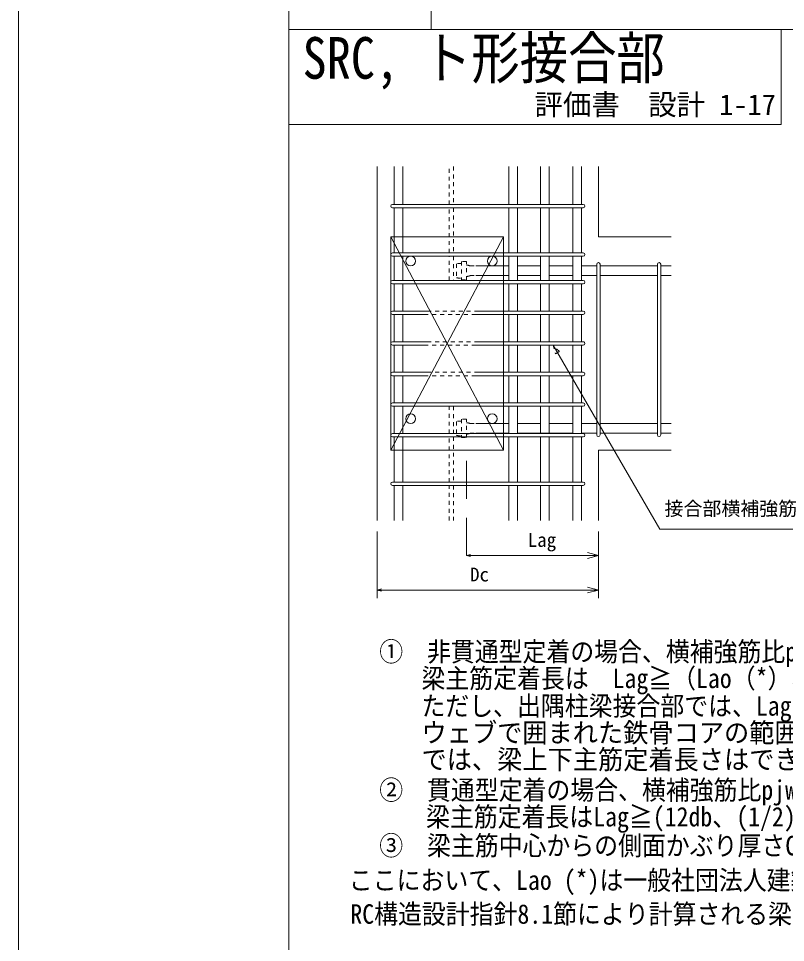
# Model space of a CAD drawing. Units: millimetres, scale not verified. Extents: x -210 to 382, y -132 to 268.
# Drawn here: x -210.3 to -129.4, y -29.8 to 67.8 of the extents above; entities that cross this region are included whole.
import ezdxf
from ezdxf.enums import TextEntityAlignment as Align

# ---------------------------------------------------------------- set-up
doc = ezdxf.new("R2010")
doc.units = ezdxf.units.MM
doc.header["$LTSCALE"] = 2
doc.linetypes.add('DASHED2', pattern=[3, 2, -1])
doc.linetypes.add('USER2', pattern=[0.41664, 0.20828, -0.20836])
for name, color, linetype, lineweight in [('0-3_Defpoints', 7, 'Continuous', 18), ('0-4_寸法', 4, 'Continuous', 18), ('0-5_鉄骨', 4, 'USER2', 18), ('0-6_外枠', 4, 'Continuous', 18), ('0-7_文字', 7, 'Continuous', 20), ('0-8_タイトル', 7, 'Continuous', 18), ('0-9_内枠', 7, 'Continuous', 18), ('0-D_主筋', 4, 'Continuous', 18), ('0-F_躯体__破線__', 7, 'Continuous', 18), ('1-0_せん断筋', 5, 'Continuous', 18), ('1-1_躯体', 7, 'Continuous', 18), ('1-4_本文文字', 5, 'USER2', 18)]:
    doc.layers.add(name, color=color, linetype=linetype, lineweight=lineweight)
doc.styles.add('ＭＳ ゴシック', font='')
doc.styles.get('ＭＳ ゴシック').set_extended_font_data('MS Gothic')

msp = doc.modelspace()

# ---------------------------------------------------------------- linework, layer by layer
at = {"layer": '0-3_Defpoints', "color": 4}
msp.add_line((-210.346, 267.826), (-210.346, -132.174), dxfattribs=at)
at = {"layer": '0-4_寸法'}
for p, q in [((-153.934, 33.314), (-142.654, 13.893)), ((-142.654, 13.893), (-125.783, 13.893)), ((-172.488, 13.652), (-172.488, 6.595)), ((-149.141, 13.652), (-149.141, 6.595)), ((-163.081, 11.105), (-149.141, 11.105)), ((-172.488, 7.456), (-149.141, 7.456)), ((-150.293, 7.765), (-149.141, 7.456)), ((-149.141, 7.456), (-149.58, 7.339))]:
    msp.add_line(p, q, dxfattribs=at)
at = {"layer": '0-4_寸法', "linetype": 'DASHED2'}
for p, q in [((-163.081, 11.092), (-163.081, 22.771)), ((-149.141, 11.105), (-149.141, 13.652))]:
    msp.add_line(p, q, dxfattribs=at)
at = {"layer": '0-4_寸法'}
for points in [[(-162.642, 10.987), (-163.081, 11.105), (-162.642, 11.222)], [(-150.293, 11.413), (-149.141, 11.105), (-150.293, 10.796)], [(-149.58, 11.222), (-149.141, 11.105), (-149.58, 10.987)], [(-172.05, 7.339), (-172.488, 7.456), (-172.05, 7.574)], [(-149.58, 7.574), (-149.141, 7.456), (-150.293, 7.148)]]:
    msp.add_lwpolyline(points, dxfattribs=at)
at = {"layer": '0-5_鉄骨'}
for p, q in [((-164.885, 48.173), (-164.885, 52.166)), ((-164.424, 52.166), (-164.424, 48.173)), ((-164.885, 43.053), (-164.885, 47.814)), ((-164.424, 47.814), (-164.424, 43.053)), ((-164.885, 40.134), (-164.885, 42.694)), ((-164.424, 42.694), (-164.424, 40.134)), ((-164.885, 23.981), (-164.885, 26.853)), ((-164.424, 26.853), (-164.424, 23.981)), ((-164.885, 18.861), (-164.885, 23.622)), ((-164.424, 23.622), (-164.424, 18.861)), ((-164.885, 14.79), (-164.885, 18.502)), ((-164.424, 18.502), (-164.424, 14.79))]:
    msp.add_line(p, q, dxfattribs=at)
at = {"layer": '0-6_外枠'}
msp.add_lwpolyline([(-181.804, 257.826), (-181.804, -114.753), (372.196, -114.753)], dxfattribs=at)
at = {"layer": '0-9_内枠'}
for p, q in [((-166.804, 159.917), (-166.804, 66.644)), ((-181.804, 66.644), (18.876, 66.644)), ((-129.843, 66.644), (-129.843, 56.595)), ((-181.804, 56.595), (-129.843, 56.595))]:
    msp.add_line(p, q, dxfattribs=at)
at = {"layer": '0-D_主筋'}
for p, q in [((-170.696, 52.166), (-170.696, 48.173)), ((-169.775, 52.166), (-169.775, 48.173)), ((-158.6, 52.166), (-158.6, 48.173)), ((-157.679, 52.166), (-157.679, 48.173)), ((-155.272, 52.166), (-155.272, 48.173)), ((-154.351, 52.166), (-154.351, 48.173)), ((-151.855, 52.166), (-151.855, 48.173)), ((-150.933, 52.166), (-150.933, 48.173)), ((-150.933, 52.166), (-150.933, 48.173)), ((-170.696, 47.814), (-170.696, 43.053)), ((-169.775, 47.814), (-169.775, 43.053)), ((-158.6, 47.814), (-158.6, 43.053)), ((-157.679, 47.814), (-157.679, 43.053)), ((-155.272, 47.814), (-155.272, 43.053)), ((-154.351, 47.814), (-154.351, 43.053)), ((-151.855, 47.814), (-151.855, 43.053)), ((-150.933, 47.814), (-150.933, 43.053)), ((-150.933, 47.666), (-150.933, 43.053)), ((-170.696, 42.694), (-170.696, 40.134)), ((-169.775, 42.694), (-169.775, 40.134)), ((-158.6, 42.694), (-158.6, 40.134)), ((-157.679, 42.694), (-157.679, 40.134)), ((-155.272, 42.694), (-155.272, 40.134)), ((-154.351, 42.694), (-154.351, 40.134)), ((-151.855, 42.694), (-151.855, 40.134)), ((-150.933, 42.694), (-150.933, 40.134)), ((-150.933, 42.546), (-150.933, 40.134)), ((-162.095, 41.67), (-158.6, 41.67)), ((-157.679, 41.67), (-155.272, 41.67)), ((-154.351, 41.67), (-151.855, 41.67)), ((-150.933, 41.67), (-149.32, 41.67)), ((-148.962, 41.67), (-142.92, 41.67)), ((-142.562, 41.67), (-141.461, 41.67)), ((-162.095, 40.646), (-158.6, 40.646)), ((-157.679, 40.646), (-155.272, 40.646)), ((-154.351, 40.646), (-151.855, 40.646)), ((-150.933, 40.646), (-149.32, 40.646)), ((-148.962, 40.646), (-142.92, 40.646)), ((-142.562, 40.646), (-141.461, 40.646)), ((-170.696, 39.776), (-170.696, 36.904)), ((-169.775, 39.776), (-169.775, 36.904)), ((-158.6, 39.776), (-158.6, 36.904)), ((-157.679, 39.776), (-157.679, 36.904)), ((-155.272, 39.776), (-155.272, 36.904)), ((-154.351, 39.776), (-154.351, 36.904)), ((-151.855, 39.776), (-151.855, 36.904)), ((-150.933, 39.776), (-150.933, 36.904)), ((-150.933, 39.315), (-150.933, 36.904)), ((-150.933, 39.315), (-150.933, 36.904)), ((-170.696, 36.545), (-170.696, 33.673)), ((-169.775, 36.545), (-169.775, 33.673)), ((-158.6, 36.545), (-158.6, 33.673)), ((-157.679, 36.545), (-157.679, 33.673)), ((-155.272, 36.545), (-155.272, 33.673)), ((-154.351, 36.545), (-154.351, 33.673)), ((-151.855, 36.545), (-151.855, 33.673)), ((-150.933, 36.545), (-150.933, 33.673)), ((-150.933, 36.545), (-150.933, 33.673)), ((-170.696, 33.314), (-170.696, 30.442)), ((-169.775, 33.314), (-169.775, 30.442)), ((-158.6, 33.314), (-158.6, 30.442)), ((-157.679, 33.314), (-157.679, 30.442)), ((-155.272, 33.314), (-155.272, 30.442)), ((-154.351, 33.314), (-154.351, 30.442)), ((-151.855, 33.314), (-151.855, 30.442)), ((-150.933, 33.314), (-150.933, 30.442)), ((-150.933, 33.314), (-150.933, 30.442)), ((-170.696, 30.084), (-170.696, 27.211)), ((-169.775, 30.084), (-169.775, 27.211)), ((-158.6, 30.084), (-158.6, 27.211)), ((-157.679, 30.084), (-157.679, 27.211)), ((-155.272, 30.084), (-155.272, 27.211)), ((-154.351, 30.084), (-154.351, 27.211)), ((-151.855, 30.084), (-151.855, 27.211)), ((-150.933, 30.084), (-150.933, 27.211)), ((-150.933, 30.084), (-150.933, 27.672)), ((-170.696, 26.853), (-170.696, 23.981)), ((-169.775, 26.853), (-169.775, 23.981)), ((-158.6, 26.853), (-158.6, 23.981)), ((-157.679, 26.853), (-157.679, 23.981)), ((-155.272, 26.853), (-155.272, 23.981)), ((-154.351, 26.853), (-154.351, 23.981)), ((-151.855, 26.853), (-151.855, 23.981)), ((-150.933, 26.853), (-150.933, 23.981)), ((-162.095, 25.03), (-158.6, 25.03)), ((-157.679, 25.03), (-155.272, 25.03)), ((-154.351, 25.03), (-151.855, 25.03)), ((-150.933, 25.03), (-149.32, 25.03)), ((-148.962, 25.03), (-142.92, 25.03)), ((-142.562, 25.03), (-141.461, 25.03)), ((-170.696, 23.622), (-170.696, 18.861)), ((-169.775, 23.622), (-169.775, 18.861)), ((-162.095, 24.006), (-158.6, 24.006)), ((-158.6, 23.622), (-158.6, 18.861)), ((-157.679, 24.006), (-151.855, 24.006)), ((-157.679, 23.622), (-157.679, 18.861)), ((-155.669, 24.006), (-155.144, 24.006)), ((-155.272, 23.622), (-155.272, 18.861)), ((-154.351, 23.622), (-154.351, 18.861)), ((-151.855, 23.622), (-151.855, 18.861)), ((-150.933, 24.006), (-149.32, 24.006)), ((-150.933, 23.622), (-150.933, 18.861)), ((-148.962, 24.006), (-142.92, 24.006)), ((-142.562, 24.006), (-141.461, 24.006)), ((-170.696, 18.502), (-170.696, 14.79)), ((-169.775, 18.502), (-169.775, 14.79)), ((-158.6, 18.502), (-158.6, 14.79)), ((-157.679, 18.502), (-157.679, 14.79)), ((-155.272, 18.502), (-155.272, 14.79)), ((-154.351, 18.502), (-154.351, 14.79)), ((-151.855, 18.502), (-151.855, 14.79)), ((-150.933, 18.502), (-150.933, 14.79))]:
    msp.add_line(p, q, dxfattribs=at)
at = {"layer": '0-D_主筋', "linetype": 'USER2'}
for p, q in [((-163.597, 42.126), (-163.597, 40.191)), ((-163.081, 42.126), (-163.597, 42.126)), ((-163.081, 40.191), (-163.081, 42.126)), ((-164.114, 41.888), (-164.114, 40.428)), ((-162.669, 41.67), (-162.095, 41.67)), ((-163.597, 40.191), (-163.081, 40.191)), ((-162.669, 40.646), (-162.095, 40.646)), ((-163.597, 25.486), (-163.597, 23.551)), ((-163.081, 25.486), (-163.597, 25.486)), ((-163.081, 23.551), (-163.081, 25.486)), ((-164.114, 25.248), (-164.114, 23.788)), ((-162.669, 25.03), (-162.095, 25.03)), ((-163.597, 23.551), (-163.081, 23.551)), ((-162.669, 24.006), (-162.095, 24.006))]:
    msp.add_line(p, q, dxfattribs=at)
at = {"layer": '0-D_主筋'}
for centre in [(-168.956, 42.182), (-160.354, 42.182), (-168.956, 25.542), (-160.354, 25.542)]:
    msp.add_circle(centre, 0.512, dxfattribs=at)
at = {"layer": '0-D_主筋', "linetype": 'USER2'}
for centre, radius, start, end in [((-163.776, 40.769), 1.169, 81.2128, 106.80177), ((-163.175, 40.339), 1.424, 69.19004, 86.19848), ((-163.776, 41.548), 1.169, 253.19823, 278.7872), ((-163.175, 41.977), 1.424, 273.80152, 290.80996), ((-163.776, 24.129), 1.169, 81.2128, 106.80177), ((-163.175, 23.699), 1.424, 69.19004, 86.19848), ((-163.776, 24.908), 1.169, 253.19823, 278.7872), ((-163.175, 25.337), 1.424, 273.80152, 290.80996)]:
    msp.add_arc(centre, radius, start, end, dxfattribs=at)
at = {"layer": '0-F_躯体__破線__'}
for p, q in [((-171.055, 22.214), (-171.055, 44.742)), ((-171.055, 22.214), (-159.176, 44.742)), ((-159.176, 44.742), (-171.055, 44.742)), ((-159.162, 22.214), (-171.041, 44.742)), ((-159.176, 44.742), (-159.176, 22.214)), ((-159.176, 22.214), (-171.055, 22.214))]:
    msp.add_line(p, q, dxfattribs=at)
at = {"layer": '1-0_せん断筋'}
for p, q in [((-150.754, 48.173), (-170.876, 48.173)), ((-170.876, 47.814), (-150.754, 47.814)), ((-150.754, 43.053), (-170.876, 43.053)), ((-170.876, 42.694), (-150.754, 42.694)), ((-149.32, 41.849), (-149.32, 23.827)), ((-148.962, 41.849), (-148.962, 23.827)), ((-148.962, 41.67), (-148.962, 23.827)), ((-142.92, 41.849), (-142.92, 23.827)), ((-142.562, 41.849), (-142.562, 23.827)), ((-142.562, 41.67), (-142.562, 23.827)), ((-150.754, 40.134), (-170.876, 40.134)), ((-150.754, 39.776), (-170.876, 39.776)), ((-155.272, 39.776), (-155.272, 36.904)), ((-149.32, 39.315), (-149.32, 27.672)), ((-167.215, 36.904), (-170.876, 36.904)), ((-170.876, 36.545), (-167.215, 36.545)), ((-150.754, 36.904), (-162.095, 36.904)), ((-162.095, 36.545), (-150.754, 36.545)), ((-155.272, 36.545), (-155.272, 33.673)), ((-155.272, 33.673), (-155.272, 36.545)), ((-150.754, 36.904), (-150.933, 36.904)), ((-150.754, 36.904), (-150.933, 36.904)), ((-150.933, 36.545), (-150.754, 36.545)), ((-150.933, 36.545), (-150.754, 36.545)), ((-167.215, 33.673), (-170.876, 33.673)), ((-170.876, 33.314), (-167.215, 33.314)), ((-150.754, 33.673), (-162.095, 33.673)), ((-162.095, 33.314), (-150.754, 33.314)), ((-155.272, 33.314), (-155.272, 30.442)), ((-155.272, 30.442), (-155.272, 33.314)), ((-150.754, 33.673), (-150.933, 33.673)), ((-150.933, 33.314), (-150.754, 33.314)), ((-167.215, 30.442), (-170.876, 30.442)), ((-150.754, 30.442), (-162.095, 30.442)), ((-150.754, 30.442), (-150.933, 30.442)), ((-170.876, 30.084), (-167.215, 30.084)), ((-162.095, 30.084), (-150.754, 30.084)), ((-155.272, 30.084), (-155.272, 27.211)), ((-155.272, 27.211), (-155.272, 30.084)), ((-150.933, 30.084), (-150.754, 30.084)), ((-170.876, 27.211), (-150.754, 27.211)), ((-170.876, 26.853), (-150.754, 26.853)), ((-150.754, 23.981), (-170.876, 23.981)), ((-170.876, 23.622), (-150.754, 23.622)), ((-150.754, 18.861), (-170.876, 18.861)), ((-170.876, 18.502), (-150.754, 18.502))]:
    msp.add_line(p, q, dxfattribs=at)
at = {"layer": '1-0_せん断筋', "linetype": 'USER2'}
for p, q in [((-167.215, 36.904), (-162.095, 36.904)), ((-162.095, 36.545), (-167.215, 36.545)), ((-167.215, 33.673), (-162.095, 33.673)), ((-162.095, 33.314), (-167.215, 33.314)), ((-167.215, 30.442), (-162.095, 30.442)), ((-162.095, 30.084), (-167.215, 30.084))]:
    msp.add_line(p, q, dxfattribs=at)
at = {"layer": '1-0_せん断筋'}
for centre, start, end in [((-170.876, 47.993), 90, 270), ((-150.754, 47.993), 270, 90), ((-170.876, 42.873), 90, 270), ((-150.754, 42.873), 270, 90), ((-149.141, 41.849), 0, 180), ((-142.741, 41.849), 0, 180), ((-170.876, 39.955), 90, 270), ((-170.876, 39.955), 90, 270), ((-150.754, 39.955), 270, 90), ((-170.876, 36.724), 90, 270), ((-170.876, 36.724), 90, 270), ((-150.754, 36.724), 270, 90), ((-150.754, 36.724), 270, 90), ((-150.754, 36.724), 270, 90), ((-170.876, 33.494), 90, 270), ((-170.876, 33.494), 90, 270), ((-150.754, 33.494), 270, 90), ((-150.754, 33.494), 269.99897, 90.00167), ((-170.876, 30.263), 90, 270), ((-170.876, 30.263), 90, 270), ((-150.754, 30.263), 270, 90), ((-150.754, 30.263), 270, 90), ((-170.876, 27.032), 90, 270), ((-170.876, 27.032), 90, 270), ((-150.754, 27.032), 270, 90), ((-170.876, 23.801), 90, 270), ((-170.876, 23.801), 90, 270), ((-150.754, 23.801), 270, 90), ((-149.141, 23.827), 180, 0), ((-142.741, 23.827), 180, 0), ((-170.876, 18.681), 90, 270), ((-150.754, 18.681), 270, 90)]:
    msp.add_arc(centre, 0.179, start, end, dxfattribs=at)
at = {"layer": '1-1_躯体'}
for p, q in [((-172.488, 52.166), (-172.488, 14.79)), ((-149.141, 52.166), (-149.141, 44.742)), ((-149.141, 44.742), (-141.461, 44.742)), ((-149.141, 22.214), (-149.141, 14.79)), ((-149.141, 22.214), (-141.461, 22.214))]:
    msp.add_line(p, q, dxfattribs=at)
at = {"layer": '1-4_本文文字'}
for p, q in [((-153.934, 33.314), (-153.688, 32.393)), ((-153.26, 32.64), (-153.934, 33.314)), ((-153.688, 32.393), (-153.26, 32.64))]:
    msp.add_line(p, q, dxfattribs=at)

# ---------------------------------------------------------------- texts
at = {"layer": '0-4_寸法', "color": 7, "style": 'ＭＳ ゴシック'}
for s, p in [('Lag', (-156.598, 11.574)), ('Dc', (-162.689, 7.926))]:
    msp.add_text(s, height=1.466, dxfattribs=at).set_placement(p, align=Align.BOTTOM_LEFT)
at = {"layer": '0-7_文字', "style": 'ＭＳ ゴシック'}
for s, height, p in [('評価書\u3000設計 1-17', 2.199, (-155.892, 56.938)), ('接合部横補強筋', 1.466, (-142.167, 14.88))]:
    msp.add_text(s, height=height, dxfattribs=at).set_placement(p, align=Align.BOTTOM_LEFT)
for s, width, p in [('①\u3000非貫通型定着の場合、横補強筋比pjwh≧0.2%とする。', 0.9, (-172.273, -0.688)), ('梁主筋定着長は\u3000Lag≧（Lao（*）、12db、(1/2)Dc）とする。', 0.9, (-167.814, -3.508)), ('ただし、出隅柱梁接合部では、Lag≧(2/3)Dcかつ鉄骨フランジと', 0.9, (-167.814, -6.42)), ('ウェブで囲まれた鉄骨コアの範囲に定着金物を配置し、出隅側', 0.95, (-167.814, -9.244)), ('では、梁上下主筋定着長さはできるだけ長くする。', 0.95, (-167.814, -12.069)), ('②\u3000貫通型定着の場合、横補強筋比pjwh≧0.1%とする。', 0.9, (-172.273, -15.295)), ('梁主筋定着長はLag≧(12db、(1/2)Dc)とする。', 0.9, (-167.337, -18.115)), ('③\u3000梁主筋中心からの側面かぶり厚さCsは、3db以上とする。', 0.9, (-172.273, -21.163)), ('ここにおいて、Lao (*)は一般社団法人建築構造技術支援機構評価11-03R6', 0.9, (-175.48, -24.813)), ('RC構造設計指針8.1節により計算される梁主筋必要定着長さである。', 0.9, (-175.328, -28.387))]:
    msp.add_text(s, height=2.053, dxfattribs=dict(at, width=width)).set_placement(p, align=Align.BOTTOM_LEFT)
at = {"layer": '0-8_タイトル', "style": 'ＭＳ ゴシック', "width": 0.85}
msp.add_text('SRC, ト形接合部', height=4.399, dxfattribs=at).set_placement((-180.362, 60.113), align=Align.BOTTOM_LEFT)

doc.saveas('drawing.dxf')
